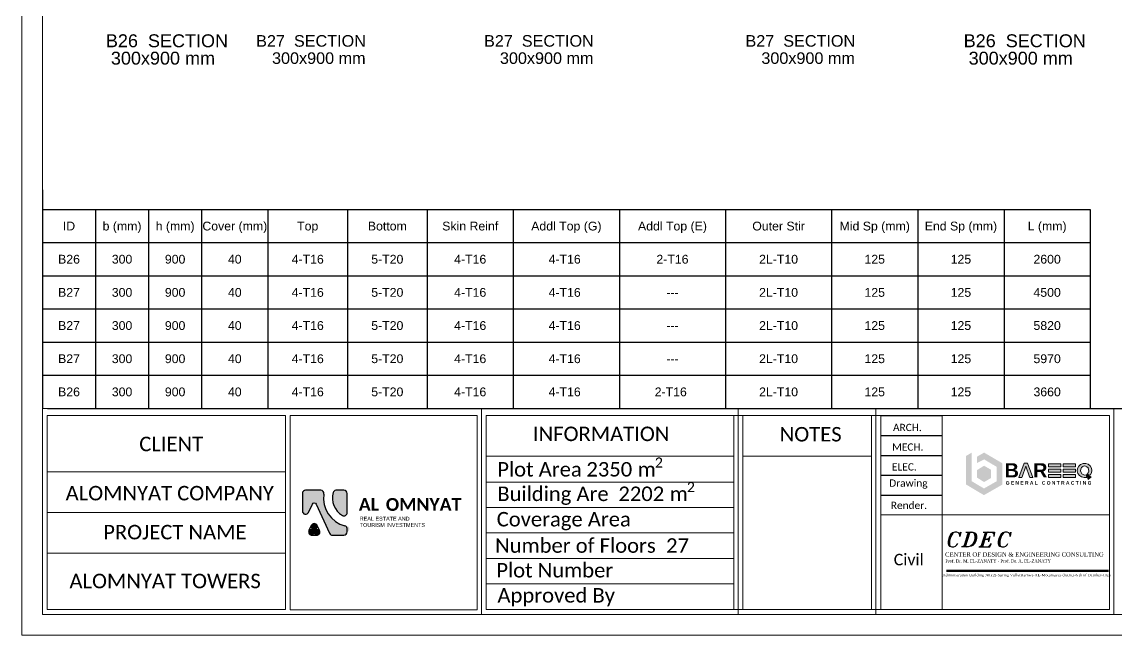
# Model space of a CAD drawing. Header units: inches. Extents: x 16 to 269, y 163 to 682.
# Drawn here: x 101.46 to 137.15, y 231.18 to 251.18 of the extents above; entities that cross this region are included whole.
import ezdxf
from ezdxf.enums import TextEntityAlignment as Align

# ---------------------------------------------------------------- set-up
doc = ezdxf.new("R2010")
doc.units = ezdxf.units.IN
doc.header["$MEASUREMENT"] = 0
for name, color, linetype in [('CDEC-FRAMING-PLAN', 7, 'Continuous'), ('Text', 7, 'Continuous'), ('XREF-FRAME$0$XREF-TITLEBLOCK$0$text', 3, 'Continuous')]:
    doc.layers.add(name, color=color, linetype=linetype)
doc.layers.add('Sheet_Borders', color=7, linetype='Continuous', lineweight=5)
doc.styles.add('Arial_1', font='arial.ttf', dxfattribs={"height": 0.45})
doc.styles.add('RA CALIBRI REGULAR', font='calibril.ttf')
doc.styles.get("Standard").update_dxf_attribs({"font": 'arial.ttf'})
doc.styles.add('XREF-FRAME$0$XREF-TITLEBLOCK$0$CONCEPT1', font='times.ttf')
doc.styles.add('XREF-FRAME$0$XREF-TITLEBLOCK$0$HG', font='ITALICT.shx')

# ---------------------------------------------------------------- blocks, each defined once
blk = doc.blocks.new('A$Cd8bbae89')
at = {"true_color": 0x319dd3}
h = blk.add_hatch(color=142, dxfattribs=at)
h.dxf.hatch_style = 1
h.paths.add_polyline_path([(0.94, 5.22), (0, 4.67), (0, 0), (0.94, 0.53)])
h.paths.add_polyline_path([(2.97, 3.07), (1.82, 2.35), (1.82, 1.12), (2.97, 1.74)])
h.paths.add_polyline_path([(2.98, 5.23), (1.83, 4.57), (1.82, 3.51), (2.98, 4.11)])
at = {"true_color": 0x2a3383}
h = blk.add_hatch(color=177, dxfattribs=at)
h.dxf.hatch_style = 1
h.paths.add_polyline_path([(3, 5.22), (2.98, 5.22), (2.98, 4.11), (5.04, 2.89), (5.04, 0.52), (5.98, -0.03), (5.98, 3.47)])
h.paths.add_polyline_path([(4.12, 2.41), (2.97, 3.07), (2.97, 1.74), (4.12, 1.05)])
at = {"true_color": 0x319dd3}
h = blk.add_hatch(color=142, dxfattribs=at)
h.dxf.hatch_style = 1
h.paths.add_polyline_path([(8.67, 1.14), (9.13, 1.14, 0.319925), (9.24, 1.22), (9.85, 2.99), (10.44, 1.22, 0.322497), (10.56, 1.14), (11.01, 1.14), (10.13, 3.48), (9.58, 3.48)])
h.paths.add_polyline_path([(13.58, 3.39), (13.58, 2.9), (15.61, 2.9), (15.61, 3.39)])
h.paths.add_polyline_path([(13.58, 2.51), (13.58, 2.02), (15.61, 2.02), (15.61, 2.51)])
h.paths.add_polyline_path([(15.61, 1.14), (15.61, 1.63), (13.58, 1.63), (13.58, 1.14)])
h.paths.add_polyline_path([(15.94, 3.39), (15.94, 2.9), (17.97, 2.9), (17.97, 3.39)])
h.paths.add_polyline_path([(17.97, 2.02), (17.97, 2.51), (15.94, 2.51), (15.94, 2.02)])
h.paths.add_polyline_path([(17.97, 1.14), (17.97, 1.63), (15.94, 1.63), (15.94, 1.14)])
edge = h.paths.add_edge_path()
edge.add_ellipse((19.49, 2.29), major_axis=(-1.21, 0), ratio=0.972651, start_angle=138.7624, end_angle=466.2921)
edge.add_line((19.83, 1.16), (19.73, 1.59))
edge.add_ellipse((19.5, 2.29), major_axis=(0, 0.744), ratio=0.892628, start_angle=218.0399, end_angle=560.2223, ccw=False)
edge.add_line((19.91, 1.71), (20.4, 1.51))
at = {"true_color": 0x288cbd}
h = blk.add_hatch(color=142, dxfattribs=at)
h.dxf.hatch_style = 1
h.paths.add_polyline_path([(5.98, -0.03), (5.04, 0.52), (2.96, -0.67), (0.94, 0.53), (0, 0), (2.95, -1.76), (2.95, -1.76)])
h = blk.add_hatch(color=142, dxfattribs=at)
h.dxf.hatch_style = 1
h.paths.add_polyline_path([(4.12, 1.05), (2.97, 1.74), (1.82, 1.12), (2.97, 0.39)])
at = {"true_color": 0x2a3383}
h = blk.add_hatch(color=177, dxfattribs=at)
h.dxf.hatch_style = 1
h.paths.add_polyline_path([(20.1, 0.81), (20.58, 1.24), (19.85, 1.62)])
at = {"color": 142, "true_color": 0x319dd3}
blk.add_lwpolyline([(8.67, 1.14), (9.58, 3.48), (10.13, 3.48), (11.01, 1.14), (10.56, 1.14, -0.322497), (10.44, 1.22), (9.85, 2.99), (9.24, 1.22, -0.319925), (9.13, 1.14), (8.67, 1.14)], format="xyb", dxfattribs=at)
for points in [[(13.58, 3.39), (15.61, 3.39), (15.61, 2.9), (13.58, 2.9)], [(13.58, 2.51), (15.61, 2.51), (15.61, 2.02), (13.58, 2.02)], [(15.94, 3.39), (17.97, 3.39), (17.97, 2.9), (15.94, 2.9)], [(15.94, 2.51), (17.97, 2.51), (17.97, 2.02), (15.94, 2.02)], [(13.58, 1.63), (15.61, 1.63), (15.61, 1.14), (13.58, 1.14)], [(15.94, 1.63), (17.97, 1.63), (17.97, 1.14), (15.94, 1.14)]]:
    blk.add_lwpolyline(points, close=True, dxfattribs=at)
at = {"color": 143, "true_color": 0x42aad7}
for points in [[(19.73, 1.59), (19.83, 1.16)], [(19.91, 1.71), (20.4, 1.51)]]:
    blk.add_lwpolyline(points, dxfattribs=at)
at = {"color": 177, "true_color": 0x2a3383}
blk.add_lwpolyline([(19.85, 1.62), (20.58, 1.24), (20.1, 0.81), (19.85, 1.62)], dxfattribs=at)
at = {"color": 142, "true_color": 0x319dd3}
for centre, major_axis, ratio, start_param, end_param in [((19.49, 2.29), (-1.21, 0), 0.972651, 2.421862, 8.138333), ((19.5, 2.29), (0, 0.744), 0.892628, 3.805515, 9.777723)]:
    blk.add_ellipse(centre, major_axis=major_axis, ratio=ratio, start_param=start_param, end_param=end_param, dxfattribs=at)
at = {"attachment_point": 1}
for s, width, gutter_width, insert, char_height in [('{\\fArial|b1|i0|c0|p34;\\C142;\\c13868337;B} ', 2.3485, 11.74, (6.33, 3.49), 2.3485), ('\\pxsm2;{\\fArial|b1|i0|c0|p34;\\C177;\\c8598314;G E N E R A L   C O N T R A C T I N G}', 15.8741, 2.87, (6.53, 0.54), 0.5743)]:
    blk.add_mtext_dynamic_manual_height_columns(s, width=width, gutter_width=gutter_width, heights=[0], dxfattribs=dict(at, insert=insert, char_height=char_height))
at = {"color": 143, "true_color": 0x42aad7, "insert": (11.01, 3.49), "char_height": 2.3485, "attachment_point": 1}
blk.add_mtext_dynamic_manual_height_columns('{\\fArial|b1|i0|c0|p34;\\C142;\\c13868337;R} ', width=2.3485, gutter_width=11.74, heights=[0], dxfattribs=at)
blk = doc.blocks.new('sheet')
at = {"true_color": 0x293189}
h = blk.add_hatch(color=177, dxfattribs=at)
h.dxf.hatch_style = 1
h.paths.add_polyline_path([(-418.734, 40.158, 0.414214), (-418.845, 40.046), (-418.845, 39.448, 0.802913), (-418.633, 39.401), (-418.502, 39.683, -0.639253), (-418.375, 39.682), (-417.915, 38.681, 0.29294), (-417.813, 38.616), (-417.42, 38.616, 0.414214), (-417.308, 38.728, 0.553295), (-417.269, 38.913, -0.417813), (-418.106, 40.034, 0.459795), (-418.218, 40.158)])
at = {"true_color": 0x4554a5}
h = blk.add_hatch(color=175, dxfattribs=at)
h.dxf.hatch_style = 1
h.paths.add_polyline_path([(-417.472, 39.295, 0.584571), (-417.308, 39.402), (-417.308, 40.046, 0.414214), (-417.42, 40.158), (-417.702, 40.158, 0.291504), (-417.79, 40.082, 0.342448)])
at = {"true_color": 0x000000}
h = blk.add_hatch(color=18, dxfattribs=at)
h.dxf.hatch_style = 1
h.paths.add_polyline_path([(-418.439, 38.651, 1.441321), (-418.347, 38.839, 1.901432), (-418.531, 38.839, 1.434024)])
at = {"color": 177, "true_color": 0x293189}
blk.add_lwpolyline([(-418.213, 40.158), (-418.734, 40.158, 0.414214), (-418.845, 40.046), (-418.845, 39.448, 0.802913), (-418.633, 39.401), (-418.502, 39.683, -0.639253), (-418.375, 39.682), (-417.915, 38.681, 0.29294), (-417.813, 38.616), (-417.42, 38.616, 0.414214), (-417.308, 38.728), (-417.308, 38.848)], format="xyb", dxfattribs=at)
at = {"color": 175, "true_color": 0x4554a5}
blk.add_lwpolyline([(-417.308, 39.387), (-417.308, 40.046, 0.414214), (-417.42, 40.158), (-417.702, 40.158)], format="xyb", dxfattribs=at)
blk.add_lwpolyline([(-418.257, 38.775), (-418.338, 38.949, 0.63847), (-418.541, 38.949), (-418.621, 38.774, 0.547105), (-418.519, 38.616), (-418.358, 38.616, 0.548839)], format="xyb", close=True)
at = {"color": 177, "true_color": 0x293189}
for centre, radius, start, end in [((-418.215, 40.048), 0.11, 350.4257, 91.3796), ((-417.134, 39.886), 0.983, 171.6397, 255.0806), ((-417.417, 38.83), 0.111, 9.4358, 74.1171)]:
    blk.add_arc(centre, radius, start, end, dxfattribs=at)
at = {"color": 175, "true_color": 0x4554a5}
for centre, radius, start, end in [((-417.123, 39.894), 0.693, 164.6076, 239.8175), ((-417.686, 40.051), 0.108, 98.1031, 165.7009), ((-417.42, 39.394), 0.112, 242.4829, 356.2798)]:
    blk.add_arc(centre, radius, start, end, dxfattribs=at)
at = {"layer": 'CDEC-FRAMING-PLAN'}
for p, q in [((-398.989, 42.72), (-397.047, 42.721)), ((-398.989, 42.719), (-396.884, 42.72)), ((-398.989, 42.037), (-396.883, 42.038)), ((-398.989, 42.037), (-396.883, 42.038)), ((-398.988, 41.355), (-396.883, 41.356)), ((-398.988, 40.673), (-396.883, 40.674)), ((-398.987, 39.991), (-396.882, 39.992))]:
    blk.add_line(p, q, dxfattribs=at)
at = {"layer": 'Sheet_Borders', "linetype": 'Continuous', "lineweight": 0}
for p, q in [((-428.475, 35.187), (-428.475, 77.192)), ((-428.475, 35.187), (-428.475, 77.192)), ((-427.768, 35.894), (-427.768, 76.484)), ((-427.768, 76.484), (-427.768, 35.894)), ((-427.768, 42.966), (-427.768, 42.966)), ((-427.768, 42.966), (-369.782, 42.966)), ((-412.694, 42.966), (-412.694, 35.894)), ((-403.882, 42.966), (-403.882, 35.894)), ((-399.161, 42.966), (-399.161, 35.894)), ((-390.991, 42.966), (-390.991, 35.894)), ((-419.424, 42.721), (-427.606, 42.721)), ((-427.606, 36.07), (-427.606, 42.721)), ((-419.424, 36.07), (-419.424, 42.721)), ((-419.268, 42.721), (-412.85, 42.721)), ((-419.268, 36.051), (-419.268, 42.721)), ((-412.85, 42.721), (-412.85, 36.051)), ((-412.537, 42.719), (-401.369, 42.719)), ((-412.537, 36.069), (-412.537, 42.719)), ((-404.039, 42.719), (-404.039, 36.069)), ((-403.726, 42.721), (-403.726, 36.07)), ((-391.141, 42.721), (-401.369, 42.719)), ((-399.311, 36.07), (-399.311, 42.721)), ((-398.989, 36.07), (-398.989, 42.721)), ((-396.884, 42.721), (-396.884, 36.07)), ((-391.141, 36.07), (-391.141, 42.721)), ((-412.537, 41.327), (-404.039, 41.327)), ((-403.726, 41.328), (-399.311, 41.328)), ((-419.424, 40.796), (-427.606, 40.796)), ((-412.537, 40.441), (-404.039, 40.441)), ((-412.537, 39.566), (-404.039, 39.566)), ((-419.424, 39.395), (-427.606, 39.395)), ((-391.141, 39.314), (-398.989, 39.314)), ((-412.537, 38.692), (-404.039, 38.692)), ((-427.606, 38.003), (-419.424, 38.003)), ((-412.537, 37.817), (-404.039, 37.817)), ((-412.537, 36.943), (-404.039, 36.943)), ((-427.606, 36.07), (-419.424, 36.07)), ((-412.537, 36.069), (-401.369, 36.069)), ((-391.141, 36.07), (-401.369, 36.069)), ((-372.533, 35.894), (-427.768, 35.894)), ((-412.85, 36.051), (-419.268, 36.051))]:
    blk.add_line(p, q, dxfattribs=at)
blk.add_lwpolyline([(-369.075, 35.187), (-428.475, 35.187)], close=True, dxfattribs=at)
at = {"layer": 'XREF-FRAME$0$XREF-TITLEBLOCK$0$text', "color": 8}
for p, q in [((-396.738, 37.411), (-391.167, 37.411)), ((-396.738, 37.387), (-391.167, 37.387))]:
    blk.add_line(p, q, dxfattribs=at)
at = {"layer": 'Sheet_Borders', "xscale": 0.2089906934372016, "yscale": 0.2089906934372016, "zscale": 0.2089906934372016}
blk.add_blockref('A$Cd8bbae89', (-396.065, 40.359), dxfattribs=at)
at = {"char_height": 0.43904, "attachment_point": 1}
for s, width, insert in [('{\\fCandara|b1|i0|c0|p34;\\C256;\\c0;AL} ', 0.43904, (-416.91, 39.892)), ('{\\fCandara|b1|i0|c0|p34;\\C256;\\c0;OMNYAT}', 2.78249, (-415.981, 39.892))]:
    blk.add_mtext_dynamic_manual_height_columns(s, width=width, gutter_width=2.195, heights=[0], dxfattribs=dict(at, insert=insert))
at = {"insert": (-416.876, 39.25), "char_height": 0.13365, "attachment_point": 1, "style": 'Arial_1'}
blk.add_mtext_dynamic_manual_height_columns('\\pxsm1;{\\C256;\\c0;REAL ESTATE AND}', width=2.81151, gutter_width=0.686, heights=[0.417], dxfattribs=at)
at = {"insert": (-416.875, 39.033), "char_height": 0.13365, "width": 2.81151, "attachment_point": 1, "style": 'Arial_1'}
blk.add_mtext('TOURISM INVESTMENTS', dxfattribs=at)
at = {"layer": 'Sheet_Borders', "linetype": 'Continuous', "lineweight": 0, "style": 'RA CALIBRI REGULAR'}
for s, height, p in [('INFORMATION', 0.49749, (-410.931, 41.846)), ('NOTES', 0.4975, (-402.46, 41.833)), ('ARCH.', 0.25, (-398.57, 42.189)), ('CLIENT', 0.4975, (-424.445, 41.499)), ('MECH.', 0.25, (-398.6, 41.517)), ('ELEC.', 0.25, (-398.606, 40.836)), ('ALOMNYAT COMPANY', 0.49749, (-426.974, 39.811)), ('Drawing', 0.25, (-398.7, 40.28)), ('Render.', 0.25, (-398.644, 39.516)), ('Coverage Area', 0.49749, (-412.174, 38.917)), ('PROJECT NAME', 0.49749, (-425.683, 38.473)), ('Civil', 0.3943, (-398.544, 37.582)), ('Plot Number', 0.49749, (-412.188, 37.165)), ('ALOMNYAT TOWERS', 0.49749, (-426.842, 36.795)), ('Approved By', 0.49749, (-412.149, 36.304))]:
    blk.add_text(s, height=height, dxfattribs=at).set_placement(p)
at = {"layer": 'Sheet_Borders', "style": 'RA CALIBRI REGULAR'}
for s, height, p in [('Plot Area ', 0.4975, (-412.155, 40.629)), (' m', 0.4975, (-407.507, 40.629)), ('2', 0.348, (-406.744, 40.936)), ('Building Are  ', 0.49749, (-412.155, 39.788)), ('2', 0.348, (-405.646, 40.094)), (' m', 0.4975, (-406.408, 39.788)), ('Number of Floors  ', 0.49749, (-412.228, 38.013))]:
    blk.add_text(s, height=height, dxfattribs=at).set_placement(p)
at = {"layer": 'Sheet_Borders', "color": 244, "true_color": 0x991b1e, "style": 'RA CALIBRI REGULAR'}
for s, p in [('2350', (-409.096, 40.629)), ('2202', (-407.997, 39.788)), ('27', (-406.36, 38.013))]:
    blk.add_text(s, height=0.4975, dxfattribs=at).set_placement(p)
at = {"layer": 'XREF-FRAME$0$XREF-TITLEBLOCK$0$text', "color": 2, "style": 'XREF-FRAME$0$XREF-TITLEBLOCK$0$HG', "width": 1.2}
blk.add_text('CDEC', height=0.5, dxfattribs=at).set_placement((-396.759, 38.218))
at = {"layer": 'XREF-FRAME$0$XREF-TITLEBLOCK$0$text', "color": 4, "style": 'XREF-FRAME$0$XREF-TITLEBLOCK$0$CONCEPT1', "width": 0.9}
blk.add_text('CENTER OF DESIGN & ENGINEERING CONSULTING', height=0.14992, dxfattribs=at).set_placement((-396.781, 37.881))
at = {"layer": 'XREF-FRAME$0$XREF-TITLEBLOCK$0$text', "style": 'XREF-FRAME$0$XREF-TITLEBLOCK$0$CONCEPT1'}
blk.add_text('Prof. Dr. M. EL-ZANATY - Prof. Dr. A. EL-ZANATY', height=0.10625, dxfattribs=at).set_placement((-396.772, 37.678))
at = {"layer": 'XREF-FRAME$0$XREF-TITLEBLOCK$0$text', "style": 'XREF-FRAME$0$XREF-TITLEBLOCK$0$CONCEPT1', "width": 1.2}
blk.add_text('Administration Building N0.(2)-Spring Vally(Ramw)-AL-Motamayes district-6 th of October-Giza', height=0.08007, dxfattribs=at).set_placement((-393.983, 37.206), align=Align.CENTER)
blk = doc.blocks.new('98765')
at = {"layer": 'Text'}
for p, q in [((2465.206, -19285.63082), (2465.206, -21170.26805)), ((2465.206, -19791.4617), (29578.43153, -19791.4617)), ((3838.02754, -19791.4617), (3838.02754, -21507.48864)), ((5210.84909, -19791.4617), (5210.84909, -21507.48864)), ((6583.67064, -19791.4617), (6583.67064, -21507.48864)), ((8299.69757, -19791.4617), (8299.69757, -21507.48864)), ((10358.92989, -19791.4617), (10358.92989, -21507.48864)), ((12418.16221, -19791.4617), (12418.16221, -21507.48864)), ((14648.99722, -19791.4617), (14648.99722, -21507.48864)), ((17394.64031, -19791.4617), (17394.64031, -21507.48864)), ((20140.2834, -19791.4617), (20140.2834, -21507.48864)), ((22885.92649, -19791.4617), (22885.92649, -21507.48864)), ((22885.92649, -19791.4617), (22885.92649, -21507.48864)), ((25116.7615, -19791.4617), (25116.7615, -21507.48864)), ((27347.59652, -19791.4617), (27347.59652, -21507.48864)), ((29578.43153, -19791.4617), (29578.43153, -21507.48864)), ((2465.206, -20649.47517), (29578.43153, -20649.47517)), ((2465.206, -21170.26805), (2465.206, -23054.90527)), ((2465.206, -21507.48864), (29578.43153, -21507.48864)), ((2465.206, -21507.48864), (29578.43153, -21507.48864)), ((2465.206, -21507.48864), (29578.43153, -21507.48864)), ((3838.02754, -21507.48864), (3838.02754, -23223.51557)), ((5210.84909, -21507.48864), (5210.84909, -23223.51557)), ((6583.67064, -21507.48864), (6583.67064, -23223.51557)), ((8299.69757, -21507.48864), (8299.69757, -23223.51557)), ((10358.92989, -21507.48864), (10358.92989, -23223.51557)), ((12418.16221, -21507.48864), (12418.16221, -23223.51557)), ((14648.99722, -21507.48864), (14648.99722, -23223.51557)), ((17394.64031, -21507.48864), (17394.64031, -23223.51557)), ((20140.2834, -21507.48864), (20140.2834, -23223.51557)), ((22885.92649, -21507.48864), (22885.92649, -23223.51557)), ((22885.92649, -21507.48864), (22885.92649, -23223.51557)), ((25116.7615, -21507.48864), (25116.7615, -23223.51557)), ((27347.59652, -21507.48864), (27347.59652, -23223.51557)), ((29578.43153, -21507.48864), (29578.43153, -23223.51557)), ((2465.206, -22365.5021), (26832.78844, -22365.5021)), ((2465.206, -22365.5021), (29578.43153, -22365.5021)), ((2465.206, -22365.5021), (29578.43153, -22365.5021)), ((2465.206, -23054.90527), (2465.206, -24939.5425)), ((2465.206, -23223.51557), (29578.43153, -23223.51557)), ((2465.206, -23223.51557), (29578.43153, -23223.51557)), ((2465.206, -23223.51557), (26832.78844, -23223.51557)), ((3838.02754, -23223.51557), (3838.02754, -24939.5425)), ((5210.84909, -23223.51557), (5210.84909, -24939.5425)), ((6583.67064, -23223.51557), (6583.67064, -24939.5425)), ((8299.69757, -23223.51557), (8299.69757, -24939.5425)), ((10358.92989, -23223.51557), (10358.92989, -24939.5425)), ((12418.16221, -23223.51557), (12418.16221, -24939.5425)), ((14648.99722, -23223.51557), (14648.99722, -24939.5425)), ((17394.64031, -23223.51557), (17394.64031, -24939.5425)), ((20140.2834, -23223.51557), (20140.2834, -24939.5425)), ((22885.92649, -23223.51557), (22885.92649, -24939.5425)), ((22885.92649, -23223.51557), (22885.92649, -24939.5425)), ((25116.7615, -23223.51557), (25116.7615, -24939.5425)), ((27347.59652, -23223.51557), (27347.59652, -24939.5425)), ((29578.43153, -23223.51557), (29578.43153, -24939.5425)), ((2465.206, -24081.52904), (29578.43153, -24081.52904)), ((2465.206, -24081.52904), (29578.43153, -24081.52904)), ((2465.206, -24081.52904), (29578.43153, -24081.52904)), ((2596.25744, -24939.5425), (32373.52563, -24939.5425))]:
    blk.add_line(p, q, dxfattribs=at)
at = {"xscale": 753.7822666130526, "yscale": 753.7822666130526, "zscale": 753.7822666130526}
blk.add_blockref('sheet', (324909.26317, -57326.47455), dxfattribs=at)
at = {"attachment_point": 1}
for insert, char_height, width in [((4235.40089, -15709.68445), 333.72419, 2777.7075373), ((8405.31855, -15725.93562), 299.787609, 2495.2410642), ((14302.53, -15725.93562), 299.787609, 2495.2410642), ((21067.56163, -15725.93562), 299.787609, 2495.2410642), ((26432.0507, -15709.68445), 333.72419, 2777.7075373)]:
    blk.add_mtext('300x900 mm', dxfattribs=dict(at, insert=insert, char_height=char_height, width=width))
at = {"layer": 'Text'}
for s, height, p in [('B26  SECTION    ', 333.7241898, (5945.75072, -15426.77571)), ('B27  SECTION   ', 299.7876095, (9588.5077, -15430.18739)), ('B27  SECTION   ', 299.7876095, (15485.71914, -15430.18739)), ('B27  SECTION   ', 299.7876095, (22250.75078, -15430.18739)), ('B26  SECTION    ', 333.7241898, (28142.40053, -15426.77571))]:
    blk.add_text(s, height=height, dxfattribs=at).set_placement(p, align=Align.MIDDLE_CENTER)
at = {"layer": 'Text', "style": 'Arial_1'}
for s, height, p in [('b (mm)', 227.633587, (4524.43832, -20220.46844)), ('h (mm)', 227.633587, (5897.25986, -20220.46844)), ('Cover (mm)', 227.633587, (7441.6841, -20220.46844)), ('Skin Reinf', 227.633587, (13533.57971, -20220.46844)), ('Addl Top (G)', 227.6335874, (16021.81876, -20220.46844)), ('Addl Top (E)', 227.6335874, (18767.46185, -20220.46844)), ('Outer Stir', 227.633587, (21513.10495, -20220.46844)), ('Mid Sp (mm)', 227.6335874, (24001.344, -20220.46844)), ('End Sp (mm)', 227.6335874, (26232.17901, -20220.46844)), ('L (mm)', 227.633587, (28463.01402, -20220.46844)), ('ID', 227.633587, (3151.61677, -20220.46844)), ('Top', 227.633587, (9329.31373, -20220.46844)), ('Bottom', 227.633587, (11388.54605, -20220.46844)), ('B26', 227.633587, (3151.61677, -21078.4819)), ('300', 227.633587, (4524.43832, -21078.4819)), ('900', 227.633587, (5897.25986, -21078.4819)), ('40', 227.633587, (7441.6841, -21078.4819)), ('4-T16', 227.633587, (9329.31373, -21078.4819)), ('5-T20', 227.633587, (11388.54605, -21078.4819)), ('4-T16', 227.633587, (13533.57971, -21078.4819)), ('4-T16 ', 227.633587, (16021.81876, -21078.4819)), ('2-T16', 227.633587, (18767.46185, -21078.4819)), ('2L-T10', 227.633587, (21513.10495, -21078.4819)), ('125', 227.633587, (24001.344, -21078.4819)), ('125', 227.633587, (26232.17901, -21078.4819)), ('2600', 227.633587, (28463.01402, -21078.4819)), ('B27', 227.633587, (3151.61677, -21936.49537)), ('300', 227.633587, (4524.43832, -21936.49537)), ('900', 227.633587, (5897.25986, -21936.49537)), ('40', 227.633587, (7441.6841, -21936.49537)), ('4-T16', 227.633587, (9329.31373, -21936.49537)), ('5-T20', 227.633587, (11388.54605, -21936.49537)), ('4-T16', 227.633587, (13533.57971, -21936.49537)), ('4-T16 ', 227.633587, (16021.81876, -21936.49537)), ('---', 227.633587, (18767.46185, -21936.49537)), ('2L-T10', 227.633587, (21513.10495, -21936.49537)), ('125', 227.633587, (24001.344, -21936.49537)), ('125', 227.633587, (26232.17901, -21936.49537)), ('4500', 227.633587, (28463.01402, -21936.49537)), ('B27', 227.633587, (3151.61677, -22794.50884)), ('300', 227.633587, (4524.43832, -22794.50884)), ('900', 227.633587, (5897.25986, -22794.50884)), ('40', 227.633587, (7441.6841, -22794.50884)), ('4-T16', 227.633587, (9329.31373, -22794.50884)), ('5-T20', 227.633587, (11388.54605, -22794.50884)), ('4-T16', 227.633587, (13533.57971, -22794.50884)), ('4-T16 ', 227.633587, (16021.81876, -22794.50884)), ('---', 227.633587, (18767.46185, -22794.50884)), ('2L-T10', 227.633587, (21513.10495, -22794.50884)), ('125', 227.633587, (24001.344, -22794.50884)), ('125', 227.633587, (26232.17901, -22794.50884)), ('5820', 227.633587, (28463.01402, -22794.50884)), ('B27', 227.633587, (3151.61677, -23652.5223)), ('300', 227.633587, (4524.43832, -23652.5223)), ('900', 227.633587, (5897.25986, -23652.5223)), ('40', 227.633587, (7441.6841, -23652.5223)), ('4-T16', 227.633587, (9329.31373, -23652.5223)), ('5-T20', 227.633587, (11388.54605, -23652.5223)), ('4-T16', 227.633587, (13533.57971, -23652.5223)), ('4-T16 ', 227.633587, (16021.81876, -23652.5223)), ('---', 227.633587, (18767.46185, -23652.5223)), ('2L-T10', 227.633587, (21513.10495, -23652.5223)), ('125', 227.633587, (24001.344, -23652.5223)), ('125', 227.633587, (26232.17901, -23652.5223)), ('5970', 227.633587, (28463.01402, -23652.5223)), ('B26', 227.633587, (3151.61677, -24510.53577)), ('300', 227.633587, (4524.43832, -24510.53577)), ('900', 227.633587, (5897.25986, -24510.53577)), ('40', 227.633587, (7441.6841, -24510.53577)), ('4-T16', 227.633587, (9329.31373, -24510.53577)), ('5-T20', 227.633587, (11388.54605, -24510.53577)), ('4-T16', 227.633587, (13533.57971, -24510.53577)), ('4-T16 ', 227.633587, (16021.81876, -24510.53577)), ('2-T16 ', 227.633587, (18767.46185, -24510.53577)), ('2L-T10', 227.633587, (21513.10495, -24510.53577)), ('125', 227.633587, (24001.344, -24510.53577)), ('125', 227.633587, (26232.17901, -24510.53577)), ('3660', 227.633587, (28463.01402, -24510.53577))]:
    blk.add_text(s, height=height, dxfattribs=at).set_placement(p, align=Align.MIDDLE_CENTER)

msp = doc.modelspace()

# ---------------------------------------------------------------- block references
at = {"xscale": 0.001260541872842727, "yscale": 0.001260541872842727, "zscale": 0.001260541872842727}
msp.add_blockref('98765', (99.0232, 270.0103), dxfattribs=at)

doc.saveas('drawing.dxf')
